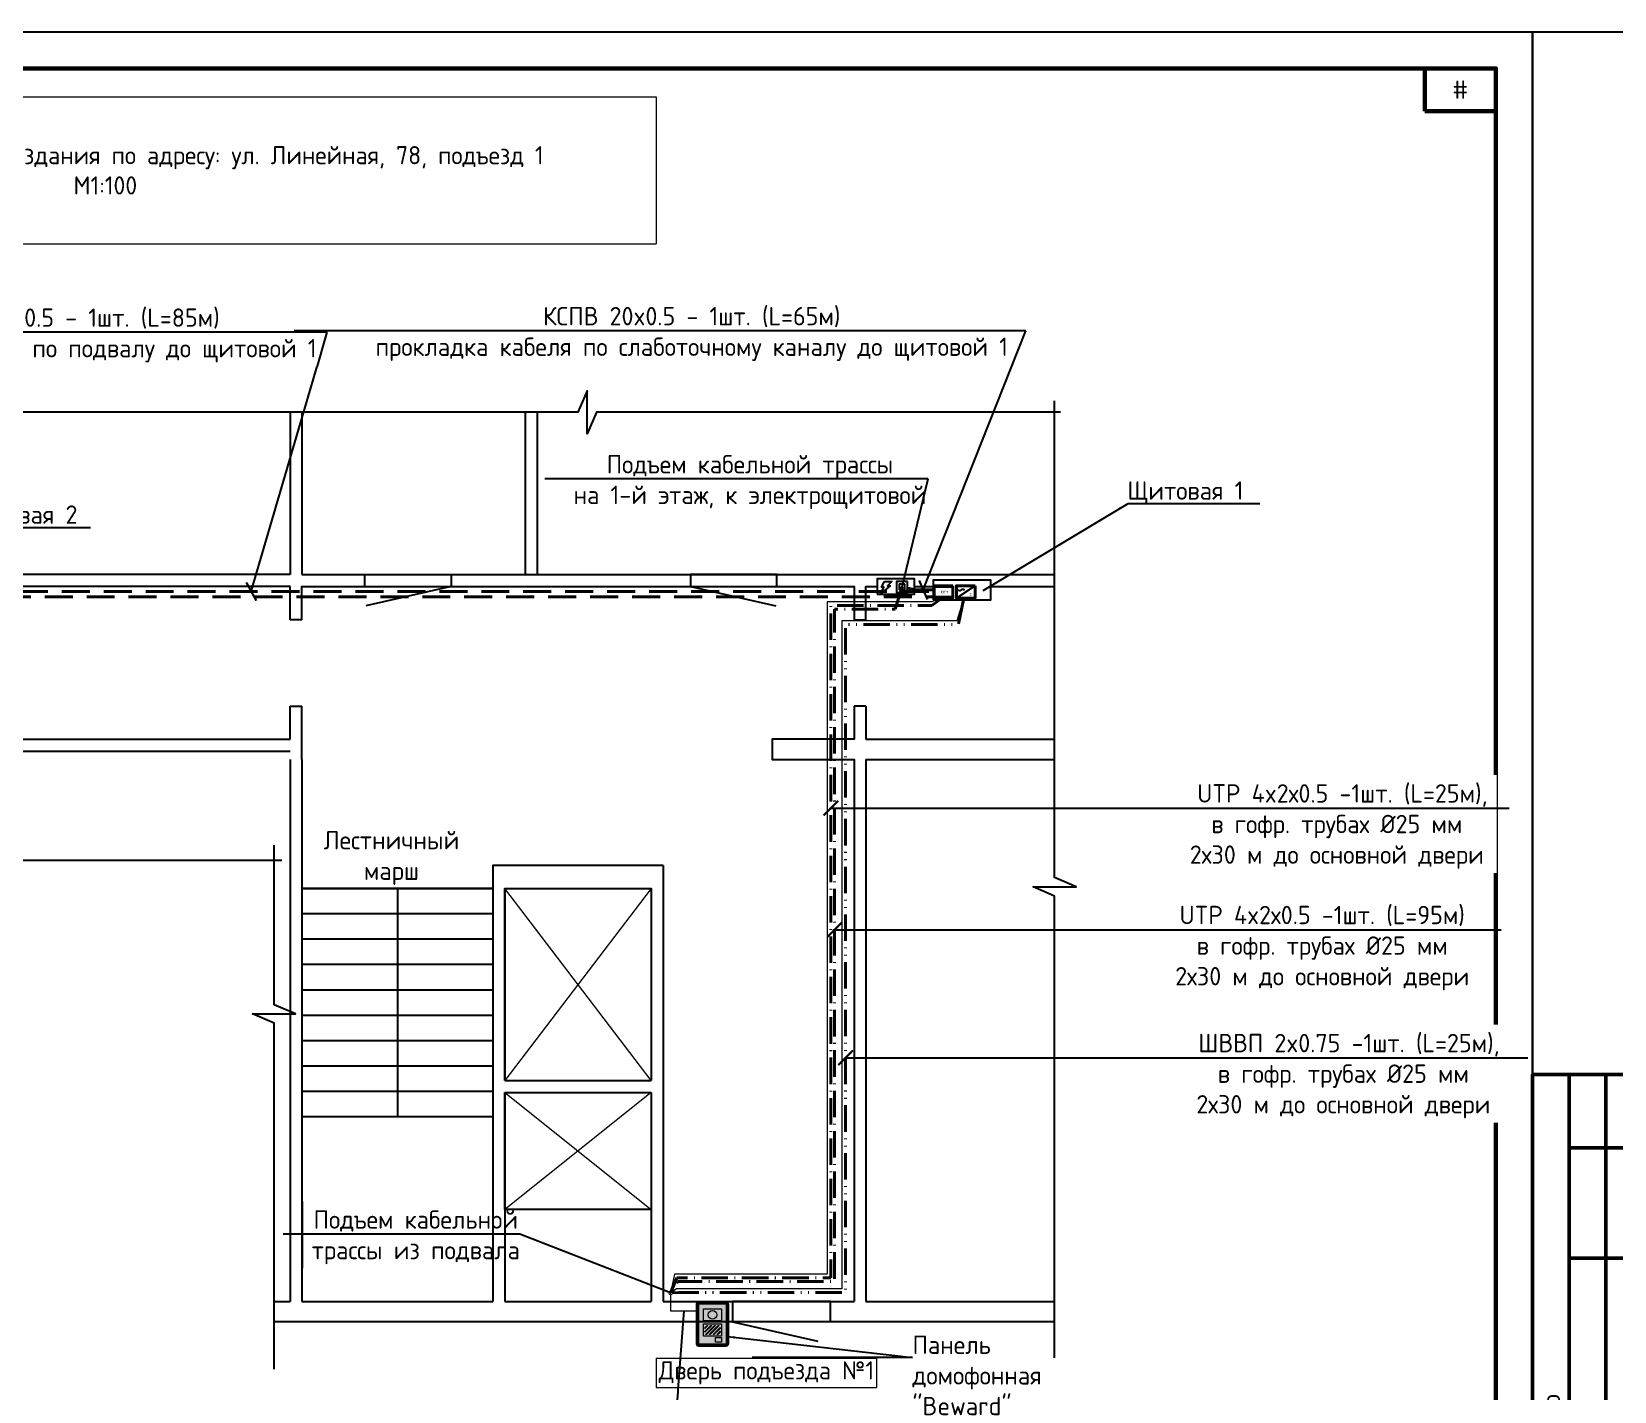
# Model space of a CAD drawing. Header units: millimetres. Extents: x -1818 to 2939, y -1518 to -220.
# Drawn here: x 844.9 to 1060.4, y -405.1 to -219.9 of the extents above; entities that cross this region are included whole.
import ezdxf
from ezdxf import colors
from ezdxf.entities.mleader import LeaderData, LeaderLine
from ezdxf.math import Vec2, Vec3

# ---------------------------------------------------------------- set-up
doc = ezdxf.new("R2010")
doc.units = ezdxf.units.MM
for name, pattern in [('ACAD_ISO10W100', [18, 12, -3, 0, -3]), ('ACAD_ISO12W100', [21, 12, -3, 0, -3, 0, -3]), ('DASHED', [7, 5, -2, 0]), ('штриховая', [19.05, 12.7, -6.35])]:
    doc.linetypes.add(name, pattern=pattern)
for name, color, linetype, lineweight in [('(034) Оформление_0', 7, 'Continuous', 9), ('ВОЛС проектир.', 5, 'DASHED', 50), ('Домофония схемы', 7, 'Continuous', 40), ('Оборудование проектир.', 7, 'Continuous', 50)]:
    doc.layers.add(name, color=color, linetype=linetype, lineweight=lineweight)
for name, color, linetype in [('ВДРС', 7, 'Continuous'), ('Выноски и подписи', 7, 'Continuous'), ('Дополнительные схемы', 7, 'Continuous'), ('Планы', 7, 'Continuous')]:
    doc.layers.add(name, color=color, linetype=linetype)
doc.layers.add('ВЭ', color=7, linetype='Continuous', plot=False)
doc.styles.get("Standard").update_dxf_attribs({"font": 'GOST Common.ttf'})
doc.styles.add('ИЗОКУПЕР', font='isocpeur.ttf')
doc.linetypes.add('Гофра Металлорукав ПНД-труба', pattern='A,0.25,-0.1,[133,ltypeshp.shx,S=0.1,R=0,X=-0.1,Y=0],-0.1,1', length=1.45)

# ---------------------------------------------------------------- blocks, each defined once
blk = doc.blocks.new('_DotSmall')
at = {"color": 0, "linetype": 'ByBlock', "const_width": 0.5}
blk.add_lwpolyline([(-0.0625, 0, 1), (0.0625, 0, 1)], format="xyb", close=True, dxfattribs=at)
blk = doc.blocks.new('*T246')
at = {"lineweight": 60, "transparency": 16777216}
for p, q in [((0, 0), (9.69, 0)), ((0, 0), (0, -5.814)), ((9.69, 0), (9.69, -5.814)), ((0, -5.814), (9.69, -5.814))]:
    blk.add_line(p, q, dxfattribs=at)
at = {"color": 0, "transparency": 16777216, "insert": (4.845, -2.907), "char_height": 2.5, "width": 9.69, "attachment_point": 5}
blk.add_mtext('#', dxfattribs=at)
blk = doc.blocks.new('*U244')
at = {"layer": '(034) Оформление_0'}
blk.add_lwpolyline([(420, 297), (0, 297), (0, 0), (420, 0)], close=True, dxfattribs=at)
at = {"layer": '(034) Оформление_0', "lineweight": 60}
blk.add_lwpolyline([(415, 5), (415, 292), (20, 292), (20, 5)], close=True, dxfattribs=at)
blk.add_blockref('*T246', (405.31, 292))
blk = doc.blocks.new('*T238')
at = {"layer": '(034) Оформление_0', "color": 0, "lineweight": 50, "transparency": 16777216}
for p, q in [((0, 0), (0, 65)), ((0, 65), (20, 65)), ((5, 0), (5, 65)), ((10, 0), (10, 65)), ((15, 0), (15, 65)), ((20, 0), (20, 65)), ((5, 55), (20, 55)), ((5, 40), (20, 40)), ((5, 20), (20, 20)), ((0, 0), (20, 0))]:
    blk.add_line(p, q, dxfattribs=at)
at = {"layer": '(034) Оформление_0', "color": 0, "transparency": 16777216, "insert": (2.5, 2), "char_height": 2.5, "width": 61, "attachment_point": 4, "rotation": 90}
blk.add_mtext('Согласованно', dxfattribs=at)
blk = doc.blocks.new('*U237')
at = {"layer": '(034) Оформление_0'}
blk.add_lwpolyline([(420, 297), (0, 297), (0, 0), (420, 0)], close=True, dxfattribs=at)
blk.add_blockref('*T238', (0, 90))
blk = doc.blocks.new('План_силовой.канал')
blk.add_lwpolyline([(-3.92, 1.24), (-2.29, 1.24), (-3.24, 0.27), (-2.62, 0.27), (-4.73, -1.5), (-4.04, -0.08), (-4.56, -0.08), (-3.92, 1.24)])
at = {"layer": 'ВДРС'}
for points in [[(1.22, 1.22), (-1.23, 1.22), (-1.23, -1.23), (1.22, -1.23)], [(0.61, 0.61), (-0.61, 0.61), (-0.61, -0.61), (0.61, -0.61)]]:
    blk.add_lwpolyline(points, close=True, dxfattribs=at)
blk = doc.blocks.new('*U233')
h = blk.add_hatch(color=255)
h.dxf.hatch_style = 1
edge = h.paths.add_edge_path()
edge.add_line((0.21, 5.56), (3.91, 5.56))
edge.add_arc((3.91, 5.36), 0.206, 0, 90, ccw=False)
edge.add_line((4.12, 5.36), (4.12, 0))
edge.add_arc((3.91, 0), 0.206, -90, 0, ccw=False)
edge.add_line((3.91, -0.21), (0.21, -0.21))
edge.add_arc((0.21, 0), 0.206, 180, 270, ccw=False)
edge.add_line((0, 0), (0, 5.36))
edge.add_arc((0.21, 5.36), 0.206, 90, 180, ccw=False)
h = blk.add_hatch(color=255)
h.dxf.hatch_style = 1
edge = h.paths.add_edge_path()
edge.add_line((0.21, 5.56), (3.91, 5.56))
edge.add_arc((3.91, 5.36), 0.206, 0, 90, ccw=False)
edge.add_line((4.12, 5.36), (4.12, 0))
edge.add_arc((3.91, 0), 0.206, -90, 0, ccw=False)
edge.add_line((3.91, -0.21), (0.21, -0.21))
edge.add_arc((0.21, 0), 0.206, 180, 270, ccw=False)
edge.add_line((0, 0), (0, 5.36))
edge.add_arc((0.21, 5.36), 0.206, 90, 180, ccw=False)
at = {"layer": 'Оборудование проектир.', "lineweight": 9}
for p, q in [((1.03, 2.17), (1.33, 2.47)), ((1.03, 1.66), (1.84, 2.47)), ((1.03, 1.54), (1.96, 2.47)), ((1.03, 2.05), (1.45, 2.47)), ((1.12, 1.24), (2.35, 2.47)), ((1.23, 1.24), (2.47, 2.47)), ((1.63, 1.24), (2.86, 2.47)), ((1.74, 1.24), (2.98, 2.47)), ((2.14, 1.24), (3.09, 2.19)), ((2.25, 1.24), (3.09, 2.07)), ((2.65, 1.24), (3.09, 1.68)), ((2.76, 1.24), (3.09, 1.56))]:
    blk.add_line(p, q, dxfattribs=at)
at = {"layer": 'Оборудование проектир.'}
blk.add_lwpolyline([(0.21, 5.56), (3.91, 5.56, -0.414214), (4.12, 5.36), (4.12, 0, -0.414214), (3.91, -0.21), (0.21, -0.21, -0.414214), (0, 0), (0, 5.36, -0.414214)], format="xyb", close=True, dxfattribs=at)
at = {"layer": 'Оборудование проектир.', "lineweight": 9}
for points in [[(0.82, 4.74), (3.3, 4.74), (3.3, 3.09), (0.82, 3.09)], [(0.82, 2.68), (3.3, 2.68), (3.3, 1.03), (0.82, 1.03)], [(2.47, 0.82), (3.3, 0.82), (3.3, 0.21), (2.47, 0.21)]]:
    blk.add_lwpolyline(points, close=True, dxfattribs=at)
for points in [[(1.03, 2.05), (1.03, 2.17)], [(1.33, 2.47), (1.45, 2.47)], [(1.84, 2.47), (1.96, 2.47)], [(2.35, 2.47), (2.47, 2.47)], [(2.86, 2.47), (2.98, 2.47)], [(3.09, 2.19), (3.09, 2.07)], [(1.03, 1.54), (1.03, 1.66)], [(1.23, 1.24), (1.12, 1.24)], [(1.74, 1.24), (1.63, 1.24)], [(2.25, 1.24), (2.14, 1.24)], [(2.76, 1.24), (2.65, 1.24)], [(3.09, 1.68), (3.09, 1.56)]]:
    blk.add_lwpolyline(points, dxfattribs=at)
blk.add_circle((2.06, 3.91), 0.583, dxfattribs=at)
at = {"oblique": 15, "flags": 3}
for tag, p in [('ID', (17.08, 2.75)), ('БАЗОВАЯ_РАСЦЕНКА', (17.17, -0.69)), ('ЕД.ИЗМ', (17.03, -4.14)), ('КОЛИЧЕСТВО', (16.94, -8.43))]:
    blk.add_attdef(tag, p, '', height=2.5, dxfattribs=at)
blk = doc.blocks.new('*T247')
at = {"layer": 'Defpoints', "color": 8, "linetype": 'ByBlock', "lineweight": 0, "transparency": 16777216}
for p, q in [((0, 0), (150, 0)), ((0, 0), (0, -20)), ((150, 0), (150, -20)), ((0, -20), (150, -20))]:
    blk.add_line(p, q, dxfattribs=at)
at = {"color": 0, "transparency": 16777216, "insert": (75, -10), "char_height": 2.46944, "width": 150, "attachment_point": 5}
blk.add_mtext('{\\fGOST Common|b0|i0|c0;Фрагмент плана первого этажа здания по адресу: ул. Линейная, 78, подъезд 1^JМ1:100', dxfattribs=at)
blk = doc.blocks.new('*T248')
at = {"layer": 'Defpoints', "color": 8, "linetype": 'ByBlock', "lineweight": 0, "transparency": 16777216}
for p, q in [((0, 0), (30, 0)), ((0, 0), (0, -4)), ((30, 0), (30, -4)), ((0, -4), (30, -4))]:
    blk.add_line(p, q, dxfattribs=at)
at = {"color": 0, "transparency": 16777216, "insert": (15, -2), "char_height": 2.4694, "width": 30, "attachment_point": 5}
blk.add_mtext('{\\fGOST Common|b0|i0|c0;Дверь подъезда №1', dxfattribs=at)
blk = doc.blocks.new('Домофония_ККМ1')
at = {"layer": 'Домофония схемы', "linetype": 'Continuous', "ltscale": 5}
blk.add_lwpolyline([(13.7, 9.1), (0, 9.1), (0, 0), (13.7, 0)], close=True, dxfattribs=at)
at = {"layer": 'Дополнительные схемы', "linetype": 'Continuous', "ltscale": 5}
for p, q in [((13.7, 8.1), (0, 8.1)), ((13.7, 1), (0, 1))]:
    blk.add_line(p, q, dxfattribs=at)
at = {"layer": 'Выноски и подписи', "linetype": 'Continuous', "ltscale": 5, "insert": (4.7, 5.5), "char_height": 2, "attachment_point": 1}
blk.add_mtext('ККМ', dxfattribs=at)
at = {"layer": 'Выноски и подписи', "flags": 3}
for tag, p in [('БАЗОВАЯ_РАСЦЕНКА', (21.4, 0.7)), ('ID', (21.8, 4.5)), ('ЕД.ИЗМ', (21.2, -2.8)), ('КОЛИЧЕСТВО', (21.4, -6.4))]:
    blk.add_attdef(tag, p, '', height=2.5, dxfattribs=at)
blk = doc.blocks.new('Домофония_блок_12В1')
at = {"layer": 'Домофония схемы', "linetype": 'Continuous', "ltscale": 5}
blk.add_lwpolyline([(13.7, 9.1), (0, 9.1), (0, 0), (13.7, 0)], close=True, dxfattribs=at)
at = {"layer": 'Дополнительные схемы', "linetype": 'Continuous', "ltscale": 5}
blk.add_line((13.7, 9.1), (0, 0), dxfattribs=at)
for centre, radius, start, end in [((2.6, 7), 1.5, 201.9645, 318.3794), ((4.7, 4.9), 1.49, 25.7546, 131.4487)]:
    blk.add_arc(centre, radius, start, end, dxfattribs=at)
at = {"oblique": 15, "flags": 3}
for tag, p in [('ЕД.ИЗМ', (19.1, 0.1)), ('БАЗОВАЯ_РАСЦЕНКА', (19.3, 3.5)), ('ID', (19.7, 7)), ('КОЛИЧЕСТВО', (18.9, -3.3))]:
    blk.add_attdef(tag, p, '', height=2.5, dxfattribs=at)
at = {"layer": 'Выноски и подписи', "linetype": 'Continuous', "ltscale": 5, "insert": (9.6, 4.1), "char_height": 2.5, "width": 3.02, "attachment_point": 1, "style": 'ИЗОКУПЕР'}
blk.add_mtext('%%P', dxfattribs=at)
blk = doc.blocks.new('_None')
blk = doc.blocks.new('_ArchTick')
at = {"color": 0, "const_width": 0.15}
blk.add_lwpolyline([(-0.5, -0.5), (0.5, 0.5)], dxfattribs=at)

msp = doc.modelspace()

# ---------------------------------------------------------------- linework, layer by layer
for points in [[(880.04, -271.74), (880.04, -293.84)], [(881.67, -271.74), (881.67, -293.84)], [(956.86, -311.74), (956.86, -316.24), (945.7, -316.24), (945.7, -319.01), (956.86, -319.01), (956.86, -392.82)]]:
    msp.add_lwpolyline(points)
at = {"layer": 'ВЭ'}
msp.add_lwpolyline([(1049.28, -219.91), (1469.28, -219.91), (1469.28, -516.91), (1049.28, -516.91)], close=True, dxfattribs=at)
at = {"layer": 'Планы'}
for points in [[(984.98, -271.74), (921.77, -271.74), (920.52, -274.67), (920.52, -271.74), (920.52, -268.82), (919.26, -271.74), (722.71, -271.74)], [(984.18, -400.51), (984.18, -337.63), (981.25, -336.37), (984.18, -336.37), (987.1, -336.37), (984.18, -335.11), (984.18, -270.19)], [(890.24, -295.47), (890.24, -293.84), (901.97, -293.84), (901.97, -295.47), (890.38, -298.12)], [(946.34, -295.47), (946.34, -293.84), (934.61, -293.84), (934.61, -295.47), (946.2, -298.12)], [(881.67, -300.01), (881.67, -295.47), (956.86, -295.47), (956.86, -300.01), (958.48, -300.01), (958.48, -295.47), (960, -295.47)], [(881.67, -300.01), (880.04, -300.01)], [(880.04, -311.74), (881.67, -311.74)], [(958.48, -311.74), (956.86, -311.74)], [(878.94, -332.8), (809.97, -332.8), (808.72, -335.73), (808.72, -332.8), (808.72, -329.88), (807.46, -332.8), (722.71, -332.8)], [(953.68, -395.58), (953.68, -392.82), (940.32, -392.82), (940.32, -395.58), (951.91, -398.23)]]:
    msp.add_lwpolyline(points, dxfattribs=at)
at = {"layer": 'Планы', "ltscale": 0.3}
for points in [[(912.13, -293.84), (912.13, -271.74)], [(913.76, -293.84), (913.76, -271.74)], [(880.04, -293.84), (823.12, -293.84)], [(881.67, -293.84), (945.85, -293.84)], [(944.87, -293.84), (984.18, -293.84)], [(880.04, -295.47), (839.87, -295.47)], [(880.04, -300.01), (880.04, -295.47)], [(975.49, -295.47), (984.18, -295.47)], [(880.04, -316.24), (880.04, -311.74)], [(881.67, -319.01), (881.67, -311.74)], [(956.86, -311.74), (956.86, -316.24)], [(958.48, -311.74), (958.48, -316.24)], [(823.08, -316.24), (880.04, -316.24)], [(958.48, -316.24), (984.18, -316.24)], [(823.08, -317.87), (880.04, -317.87)], [(958.48, -319.01), (958.48, -392.82)], [(958.48, -319.01), (984.18, -319.01)], [(881.67, -336.59), (907.67, -336.59)], [(909.29, -336.59), (909.29, -362.72)], [(909.29, -362.72), (909.29, -336.59), (929.23, -336.59), (929.23, -362.72)], [(929.23, -336.59), (929.23, -362.72)], [(909.29, -362.72), (929.23, -362.72)], [(909.29, -364.35), (929.23, -364.35)], [(909.29, -364.35), (929.23, -364.35)], [(958.48, -392.82), (984.18, -392.82)]]:
    msp.add_lwpolyline(points, dxfattribs=at)
msp.add_lwpolyline([(960, -296.51), (965.12, -296.51), (965.12, -294.42), (960, -294.42)], close=True, dxfattribs=at)
at = {"layer": 'Планы', "ltscale": 5}
for points in [[(907.67, -336.59), (881.67, -336.59)], [(894.67, -336.59), (894.67, -367.7)], [(907.67, -340.05), (881.67, -340.05)], [(907.67, -343.5), (881.67, -343.5)], [(907.67, -346.96), (881.67, -346.96)], [(907.67, -350.42), (881.67, -350.42)], [(907.67, -353.87), (881.67, -353.87)], [(907.67, -357.33), (881.67, -357.33)], [(907.67, -360.78), (881.67, -360.78)], [(907.67, -364.24), (881.67, -364.24)], [(907.67, -367.7), (881.67, -367.7)]]:
    msp.add_lwpolyline(points, dxfattribs=at)
at = {"layer": 'Планы', "lineweight": 0, "ltscale": 5}
for points in [[(929.23, -336.59), (909.29, -362.72)], [(929.23, -362.72), (909.29, -336.59)]]:
    msp.add_lwpolyline(points, dxfattribs=at)

# ---------------------------------------------------------------- block references
at = {"layer": '(034) Оформление_0'}
msp.add_blockref('*U237', (1049.28, -516.91), dxfattribs=at)
for name, p in [('*T247', (779.89, -228.79)), ('*U233', (935.52, -398.57))]:
    msp.add_blockref(name, p)
at = {"xscale": 0.1846424766416944, "yscale": 0.1846424766416944, "zscale": 0.1846424766416944}
msp.add_blockref('Домофония_ККМ1', (967.78, -297.04), dxfattribs=at)
at = {"layer": 'Планы'}
for name, p, xscale, yscale, zscale in [('План_силовой.канал', (963.4, -295.52), 0.6083677860268419, 0.6083677860268419, 0.6083677860268419), ('Домофония_блок_12В1', (970.81, -297.04), 0.1846424766416944, 0.1846424766416944, 0.1846424766416944)]:
    msp.add_blockref(name, p, dxfattribs=dict(at, xscale=xscale, yscale=yscale, zscale=zscale))

# ---------------------------------------------------------------- texts
at = {"layer": '(034) Оформление_0', "insert": (893.86, -332.43), "char_height": 2.5, "width": 27.625, "attachment_point": 5}
msp.add_mtext('Лестничный\\Pмарш', dxfattribs=at)

# ---------------------------------------------------------------- leaders
at = {"layer": '(034) Оформление_0', "linetype": 'Continuous', "ltscale": 5}
ml = msp.add_multileader_mtext('Standard', dxfattribs=at)
ml.set_content('Подъем кабельной\\Pтрассы из подвала', color=256)
ml.set_leader_properties()
ml.set_arrow_properties(name='DOTSMALL')
ml.build(insert=Vec2(0, 0))
ml.multileader.update_dxf_attribs({"text_left_attachment_type": 6, "text_right_attachment_type": 6, "dogleg_length": 0, "arrow_head_size": 0})
ctx = ml.context
ctx.base_point, ctx.char_height, ctx.arrow_head_size, ctx.landing_gap_size, ctx.plane_origin = Vec3(883, -383.67), 2.5, 0, 0, Vec3(935.77, -386.59)
ctx.left_attachment, ctx.right_attachment, ctx.text_align_type = 6, 6, 1
notes = []
notes.append((ctx, [(1, (1, 1, 0), (911.34, -383.67), (-1, 0), 0, [(0, [(931.88, -391.66)], 0, [])])]))
ctx.mtext.insert, ctx.mtext.alignment, ctx.mtext.flow_direction = Vec3(897.17, -380.42), 2, 5
ctx.mtext.has_bg_fill, ctx.mtext.bg_color, ctx.mtext.bg_scale_factor, ctx.mtext.bg_transparency, ctx.mtext.use_window_bg_color = 1, -1027028792, 1.5, 0, 1
for ctx, leaders in notes:
    for number, flags, end, landing, length, lines in leaders:
        leader = LeaderData()
        leader.index, (leader.has_last_leader_line, leader.has_dogleg_vector, leader.attachment_direction) = number, flags
        leader.last_leader_point, leader.dogleg_vector, leader.dogleg_length = Vec3(end), Vec3(landing), length
        for number, points, colour, breaks in lines:
            line = LeaderLine()
            line.index, line.vertices, line.color, line.breaks = number, Vec3.list(points), colors.encode_raw_color(colour), breaks
            leader.lines.append(line)
        ctx.leaders.append(leader)

# ---------------------------------------------------------------- next in the draw order: linework, layer by layer
at = {"layer": 'ВОЛС проектир.', "color": 7, "linetype": 'Гофра Металлорукав ПНД-труба', "lineweight": 20, "ltscale": 3, "flags": 128}
msp.add_lwpolyline([(931.88, -391.66), (931.88, -394.1), (935.52, -394.1)], dxfattribs=at)
at = {"layer": 'ВЭ'}
msp.add_lwpolyline([(629.28, -219.91), (1049.28, -219.91), (1049.28, -516.91), (629.28, -516.91)], close=True, dxfattribs=at)
at = {"layer": 'Планы', "ltscale": 0.3}
for points in [[(880.04, -319.01), (880.04, -392.82)], [(881.67, -319.01), (881.67, -392.82)], [(930.86, -333.47), (907.67, -333.47), (907.67, -392.82)], [(930.86, -333.47), (930.86, -392.82)], [(909.29, -364.35), (909.29, -380.31)], [(909.29, -364.35), (909.29, -392.82)], [(929.23, -364.35), (929.23, -380.31), (909.29, -380.31), (909.29, -364.35)], [(929.23, -364.35), (929.23, -392.82)], [(929.23, -364.35), (929.23, -380.31)], [(877.87, -392.82), (880.04, -392.82)], [(881.67, -392.82), (905.35, -392.82)], [(905.35, -392.82), (907.67, -392.82)], [(909.29, -392.82), (929.23, -392.82)], [(930.86, -392.82), (956.86, -392.82)], [(905.35, -395.58), (880.04, -395.58), (877.87, -395.58)], [(909.29, -395.58), (905.35, -395.58)], [(984.18, -395.58), (909.29, -395.58)]]:
    msp.add_lwpolyline(points, dxfattribs=at)
at = {"layer": 'Планы'}
msp.add_lwpolyline([(877.87, -402.04), (877.87, -354.94), (874.94, -353.68), (877.87, -353.68), (880.8, -353.68), (877.87, -352.42), (877.87, -330.7)], dxfattribs=at)
at = {"layer": 'Планы', "lineweight": 0, "ltscale": 5}
for points in [[(929.23, -364.35), (909.29, -380.31)], [(909.29, -364.35), (929.23, -380.31)]]:
    msp.add_lwpolyline(points, dxfattribs=at)

# ---------------------------------------------------------------- next in the draw order: block references
at = {"layer": '(034) Оформление_0'}
msp.add_blockref('*U244', (629.28, -516.91), dxfattribs=at)

# ---------------------------------------------------------------- next in the draw order: leaders
at = {"layer": '(034) Оформление_0', "linetype": 'Continuous', "ltscale": 5}
ml = msp.add_multileader_mtext('Standard', dxfattribs=at)
ml.set_content('Подъем кабельной трассы\\Pна 1-й этаж, к электрощитовой', color=256)
ml.set_leader_properties()
ml.build(insert=Vec2(0, 0))
ml.multileader.update_dxf_attribs({"text_left_attachment_type": 6, "text_right_attachment_type": 6, "dogleg_length": 0, "arrow_head_size": 0})
ctx = ml.context
ctx.base_point, ctx.char_height, ctx.arrow_head_size, ctx.landing_gap_size, ctx.plane_origin = Vec3(918.41, -280.82), 2.5, 0, 0, Vec3(967.29, -290.46)
ctx.left_attachment, ctx.right_attachment, ctx.text_align_type = 6, 6, 1
notes = []
notes.append((ctx, [(1, (1, 1, 0), (966.96, -280.82), (-1, 0), 0, [(0, [(963.4, -295.52)], 0, [])])]))
ctx.mtext.insert, ctx.mtext.alignment, ctx.mtext.flow_direction = Vec3(942.69, -277.57), 2, 5
ctx.mtext.has_bg_fill, ctx.mtext.bg_color, ctx.mtext.bg_scale_factor, ctx.mtext.bg_transparency, ctx.mtext.use_window_bg_color = 1, -1027028792, 1.5, 0, 1
ml = msp.add_multileader_mtext('Standard', dxfattribs=at)
ml.set_content('Щитовая 2', color=256)
ml.set_leader_properties()
ml.build(insert=Vec2(0, 0))
ml.multileader.update_dxf_attribs({"text_left_attachment_type": 6, "text_right_attachment_type": 6, "dogleg_length": 0, "arrow_head_size": 0})
ctx = ml.context
ctx.base_point, ctx.char_height, ctx.arrow_head_size, ctx.landing_gap_size, ctx.plane_origin = Vec3(834.92, -287.42), 2.5, 0, 0, Vec3(851.09, -264.98)
ctx.left_attachment, ctx.right_attachment, ctx.text_align_type = 6, 6, 1
notes.append((ctx, [(0, (1, 1, 0), (834.92, -287.42), (1, 0), 0, [(0, [(830.92, -295.47)], 0, [])])]))
ctx.mtext.insert, ctx.mtext.alignment, ctx.mtext.flow_direction = Vec3(842.97, -284.42), 2, 5
ctx.mtext.has_bg_fill, ctx.mtext.bg_color, ctx.mtext.bg_scale_factor, ctx.mtext.bg_transparency, ctx.mtext.use_window_bg_color = 1, -1027028792, 1.5, 0, 1
ml = msp.add_multileader_mtext('Standard', dxfattribs=at)
ml.set_content('Панель\\Pдомофонная\\P"Beward"', color=256)
ml.set_leader_properties()
ml.build(insert=Vec2(0, 0))
ml.multileader.update_dxf_attribs({"text_left_attachment_type": 6, "text_right_attachment_type": 6, "dogleg_length": 0, "arrow_head_size": 0})
ctx = ml.context
ctx.base_point, ctx.char_height, ctx.arrow_head_size, ctx.landing_gap_size, ctx.plane_origin = Vec3(964.82, -400.48), 2.5, 0, 0, Vec3(940.78, -420.23)
ctx.left_attachment, ctx.right_attachment = 6, 6
notes.append((ctx, [(1, (1, 1, 0), (964.82, -400.48), (1, 0), 0, [(0, [(939.64, -397.62)], 0, [])])]))
ctx.mtext.insert, ctx.mtext.flow_direction = Vec3(964.82, -397.48), 5
ctx.mtext.has_bg_fill, ctx.mtext.bg_color, ctx.mtext.bg_scale_factor, ctx.mtext.bg_transparency, ctx.mtext.use_window_bg_color = 1, -1027028792, 1.5, 0, 1
for ctx, leaders in notes:
    for number, flags, end, landing, length, lines in leaders:
        leader = LeaderData()
        leader.index, (leader.has_last_leader_line, leader.has_dogleg_vector, leader.attachment_direction) = number, flags
        leader.last_leader_point, leader.dogleg_vector, leader.dogleg_length = Vec3(end), Vec3(landing), length
        for number, points, colour, breaks in lines:
            line = LeaderLine()
            line.index, line.vertices, line.color, line.breaks = number, Vec3.list(points), colors.encode_raw_color(colour), breaks
            leader.lines.append(line)
        ctx.leaders.append(leader)

# ---------------------------------------------------------------- next in the draw order: linework, layer by layer
at = {"layer": 'ВОЛС проектир.', "color": 7, "linetype": 'Гофра Металлорукав ПНД-труба', "lineweight": 20, "ltscale": 3, "flags": 128}
for points in [[(971.83, -297.04), (970.87, -300.13), (955.22, -300.13), (955.22, -391.1), (932.7, -391.1), (931.87, -391.68)], [(968.81, -297.04), (967.43, -297.56), (953.22, -297.56), (953.22, -389.1), (932.39, -389.1), (931.88, -391.66)]]:
    msp.add_lwpolyline(points, dxfattribs=at)
at = {"layer": 'Домофония схемы', "color": 5, "linetype": 'штриховая', "ltscale": 0.3, "flags": 128}
for points in [[(763.12, -316.24), (763.12, -314.79), (765.07, -314.79), (765.07, -296.88), (967.78, -296.88)], [(838.15, -295.52), (838.15, -296.15), (967.78, -296.15)], [(967.78, -295.94), (965.23, -295.94), (963.4, -295.52)]]:
    msp.add_lwpolyline(points, dxfattribs=at)
at = {"layer": 'Домофония схемы', "color": 3, "linetype": 'ACAD_ISO10W100', "ltscale": 0.3, "flags": 128}
for points in [[(963.4, -295.52), (962.48, -298.56), (954.22, -298.56), (954.22, -390.1), (932.88, -390.1), (931.88, -391.66)], [(968.81, -297.04), (967.47, -298.06), (953.72, -298.06), (953.72, -389.6), (932.72, -389.6), (931.88, -391.66)]]:
    msp.add_lwpolyline(points, dxfattribs=at)
at = {"layer": 'Домофония схемы', "color": 6, "linetype": 'ACAD_ISO12W100', "ltscale": 0.3, "flags": 128}
msp.add_lwpolyline([(971.83, -297.04), (971.06, -300.63), (955.72, -300.63), (955.72, -391.6), (933.02, -391.6), (931.88, -391.66)], dxfattribs=at)
at = {"layer": 'Планы', "ltscale": 0.3}
msp.add_lwpolyline([(967.66, -297.28), (975.49, -297.28), (975.49, -294.61), (967.66, -294.61)], close=True, dxfattribs=at)
msp.add_lwpolyline([(965.12, -295.47), (967.66, -295.47)], dxfattribs=at)

# ---------------------------------------------------------------- next in the draw order: block references
msp.add_blockref('*T248', (929.93, -400.55))

# ---------------------------------------------------------------- next in the draw order: leaders
at = {"layer": '(034) Оформление_0', "linetype": 'Continuous', "ltscale": 5}
ml = msp.add_multileader_mtext('Standard', dxfattribs=at)
ml.set_content('Щитовая 1', color=256)
ml.set_leader_properties()
ml.build(insert=Vec2(0, 0))
ml.multileader.update_dxf_attribs({"text_left_attachment_type": 6, "text_right_attachment_type": 6, "dogleg_length": 0, "arrow_head_size": 0})
ctx = ml.context
ctx.base_point, ctx.char_height, ctx.arrow_head_size, ctx.landing_gap_size, ctx.plane_origin = Vec3(994.2, -284.15), 2.5, 0, 0, Vec3(990.84, -265.08)
ctx.left_attachment, ctx.right_attachment, ctx.text_align_type = 6, 6, 1
notes = []
notes.append((ctx, [(0, (1, 1, 0), (994.2, -284.15), (1, 0), 0, [(0, [(974.44, -296.02)], 0, [])])]))
ctx.mtext.insert, ctx.mtext.alignment, ctx.mtext.flow_direction = Vec3(1002, -281.15), 2, 5
ctx.mtext.has_bg_fill, ctx.mtext.bg_color, ctx.mtext.bg_scale_factor, ctx.mtext.bg_transparency, ctx.mtext.use_window_bg_color = 1, -1027028792, 1.5, 0, 1
at = {"layer": 'Выноски и подписи', "linetype": 'Continuous', "ltscale": 5}
ml = msp.add_multileader_mtext('Standard', dxfattribs=at)
ml.set_content('КСПВ 20x0.5 - 1шт. (L=85м)\\P\\pxqc;прокладка кабеля по подвалу до щитовой 1 ', color=256)
ml.set_leader_properties()
ml.set_arrow_properties(name='ARCHTICK')
ml.build(insert=Vec2(0, 0))
ml.multileader.update_dxf_attribs({"text_left_attachment_type": 6, "text_right_attachment_type": 6, "dogleg_length": 2, "arrow_head_size": 2})
ctx = ml.context
ctx.base_point, ctx.char_height, ctx.arrow_head_size, ctx.landing_gap_size, ctx.plane_origin = Vec3(817.23, -260.85), 2.5, 2, 0, Vec3(906.86, -289.09)
ctx.left_attachment, ctx.right_attachment, ctx.text_align_type = 6, 6, 1
notes.append((ctx, [(0, (1, 1, 0), (885.12, -260.85), (-1, 0), 2, [(0, [(874.77, -296.15)], 0, [])])]))
ctx.mtext.insert, ctx.mtext.alignment, ctx.mtext.flow_direction = Vec3(850.18, -257.6), 2, 5
ctx.mtext.has_bg_fill, ctx.mtext.bg_color, ctx.mtext.bg_scale_factor, ctx.mtext.bg_transparency, ctx.mtext.use_window_bg_color = 1, -1027028792, 1.5, 0, 1
ml = msp.add_multileader_mtext('Standard', dxfattribs=at)
ml.set_content(' UTP 4x2х0.5 -1шт. (L=25м),\\Pв гофр. трубах {\\fGOST Common|b0|i0|c0|p34;%%C}25 мм \\P2х30 м до основной двери', color=256)
ml.set_leader_properties()
ml.set_arrow_properties(name='ARCHTICK')
ml.build(insert=Vec2(0, 0))
ml.multileader.update_dxf_attribs({"text_left_attachment_type": 6, "text_right_attachment_type": 6, "dogleg_length": 0, "arrow_head_size": 2})
ctx = ml.context
ctx.base_point, ctx.char_height, ctx.arrow_head_size, ctx.landing_gap_size, ctx.plane_origin = Vec3(1002.22, -325.64), 2.5, 2, 0, Vec3(1060.2, -325.11)
ctx.left_attachment, ctx.right_attachment, ctx.text_align_type = 6, 6, 1
notes.append((ctx, [(1, (1, 1, 0), (1002.22, -325.64), (1, 0), 0, [(0, [(953.72, -325.64)], 0, [])])]))
ctx.mtext.insert, ctx.mtext.alignment, ctx.mtext.flow_direction = Vec3(1022.62, -322.39), 2, 5
ctx.mtext.has_bg_fill, ctx.mtext.bg_color, ctx.mtext.bg_scale_factor, ctx.mtext.bg_transparency, ctx.mtext.use_window_bg_color = 1, -1027028792, 1.5, 0, 1
ml = msp.add_multileader_mtext('Standard', dxfattribs=at)
ml.set_content(' ШВВП 2x0.75 -1шт., UTP 4x2х0.5 -2шт.\\Pв гофр. трубах %%C25 мм 2х30 м до основной двери', color=256)
ml.set_leader_properties()
ml.set_arrow_properties(name='NONE')
ml.build(insert=Vec2(0, 0))
ml.multileader.update_dxf_attribs({"text_left_attachment_type": 6, "text_right_attachment_type": 6, "dogleg_length": 0, "arrow_head_size": 0.147})
ctx = ml.context
ctx.base_point, ctx.char_height, ctx.arrow_head_size, ctx.landing_gap_size, ctx.plane_origin = Vec3(859.31, -409.59), 2.5, 0.147, 0, Vec3(869.86, -428.46)
ctx.left_attachment, ctx.right_attachment, ctx.text_align_type = 6, 6, 1
notes.append((ctx, [(0, (1, 1, 0), (932.52, -409.59), (-1, 0), 0, [(0, [(933.7, -394.1)], 0, [])])]))
ctx.mtext.insert, ctx.mtext.alignment, ctx.mtext.flow_direction = Vec3(895.92, -406.34), 2, 5
ctx.mtext.has_bg_fill, ctx.mtext.bg_color, ctx.mtext.bg_scale_factor, ctx.mtext.bg_transparency, ctx.mtext.use_window_bg_color = 1, -1027028792, 1.5, 0, 1
for ctx, leaders in notes:
    for number, flags, end, landing, length, lines in leaders:
        leader = LeaderData()
        leader.index, (leader.has_last_leader_line, leader.has_dogleg_vector, leader.attachment_direction) = number, flags
        leader.last_leader_point, leader.dogleg_vector, leader.dogleg_length = Vec3(end), Vec3(landing), length
        for number, points, colour, breaks in lines:
            line = LeaderLine()
            line.index, line.vertices, line.color, line.breaks = number, Vec3.list(points), colors.encode_raw_color(colour), breaks
            leader.lines.append(line)
        ctx.leaders.append(leader)

# ---------------------------------------------------------------- next in the draw order: leaders
ml = msp.add_multileader_mtext('Standard', dxfattribs=at)
ml.set_content('КСПВ 20x0.5 - 1шт. (L=65м)\\P\\pxqc;прокладка кабеля по слаботочному каналу до щитовой 1 ', color=256)
ml.set_leader_properties()
ml.set_arrow_properties(name='ARCHTICK')
ml.build(insert=Vec2(0, 0))
ml.multileader.update_dxf_attribs({"text_left_attachment_type": 6, "text_right_attachment_type": 6, "dogleg_length": 2, "arrow_head_size": 2})
ctx = ml.context
ctx.base_point, ctx.char_height, ctx.arrow_head_size, ctx.landing_gap_size, ctx.plane_origin = Vec3(891.26, -260.65), 2.5, 2, 0, Vec3(998.39, -288.89)
ctx.left_attachment, ctx.right_attachment, ctx.text_align_type = 6, 6, 1
notes = []
notes.append((ctx, [(0, (1, 1, 0), (980.26, -260.65), (-1, 0), 2, [(0, [(966.3, -295.94)], 0, [])])]))
ctx.mtext.insert, ctx.mtext.alignment, ctx.mtext.flow_direction = Vec3(934.76, -257.4), 2, 5
ctx.mtext.has_bg_fill, ctx.mtext.bg_color, ctx.mtext.bg_scale_factor, ctx.mtext.bg_transparency, ctx.mtext.use_window_bg_color = 1, -1027028792, 1.5, 0, 1
ml = msp.add_multileader_mtext('Standard', dxfattribs=at)
ml.set_content(' ШВВП 2x0.75 -1шт. (L=25м),\\Pв гофр. трубах {\\fGOST Common|b0|i0|c0|p34;%%C}25 мм \\P2х30 м до основной двери', color=256)
ml.set_leader_properties()
ml.set_arrow_properties(name='ARCHTICK')
ml.build(insert=Vec2(0, 0))
ml.multileader.update_dxf_attribs({"text_left_attachment_type": 6, "text_right_attachment_type": 6, "dogleg_length": 0, "arrow_head_size": 2})
ctx = ml.context
ctx.base_point, ctx.char_height, ctx.arrow_head_size, ctx.landing_gap_size, ctx.plane_origin = Vec3(1002.86, -359.64), 2.5, 2, 0, Vec3(1048.01, -360.5)
ctx.left_attachment, ctx.right_attachment, ctx.text_align_type = 6, 6, 1
notes.append((ctx, [(1, (1, 1, 0), (1002.86, -359.64), (1, 0), 0, [(0, [(955.72, -359.64)], 0, [])])]))
ctx.mtext.insert, ctx.mtext.alignment, ctx.mtext.flow_direction = Vec3(1023.51, -356.39), 2, 5
ctx.mtext.has_bg_fill, ctx.mtext.bg_color, ctx.mtext.bg_scale_factor, ctx.mtext.bg_transparency, ctx.mtext.use_window_bg_color = 1, -1027028792, 1.5, 0, 1
for ctx, leaders in notes:
    for number, flags, end, landing, length, lines in leaders:
        leader = LeaderData()
        leader.index, (leader.has_last_leader_line, leader.has_dogleg_vector, leader.attachment_direction) = number, flags
        leader.last_leader_point, leader.dogleg_vector, leader.dogleg_length = Vec3(end), Vec3(landing), length
        for number, points, colour, breaks in lines:
            line = LeaderLine()
            line.index, line.vertices, line.color, line.breaks = number, Vec3.list(points), colors.encode_raw_color(colour), breaks
            leader.lines.append(line)
        ctx.leaders.append(leader)

# ---------------------------------------------------------------- next in the draw order: leaders
ml = msp.add_multileader_mtext('Standard', dxfattribs=at)
ml.set_content('UTP 4x2х0.5 -1шт. (L=95м)\\Pв гофр. трубах {\\fGOST Common|b0|i0|c0|p34;%%C}25 мм \\P2х30 м до основной двери', color=256)
ml.set_leader_properties()
ml.set_arrow_properties(name='ARCHTICK')
ml.build(insert=Vec2(0, 0))
ml.multileader.update_dxf_attribs({"text_left_attachment_type": 6, "text_right_attachment_type": 6, "dogleg_length": 0, "arrow_head_size": 2})
ctx = ml.context
ctx.base_point, ctx.char_height, ctx.arrow_head_size, ctx.landing_gap_size, ctx.plane_origin = Vec3(1001.22, -342.2), 2.5, 2, 0, Vec3(1059.2, -341.67)
ctx.left_attachment, ctx.right_attachment, ctx.text_align_type = 6, 6, 1
notes = []
notes.append((ctx, [(1, (1, 1, 0), (1001.22, -342.2), (1, 0), 0, [(0, [(954.22, -342.2)], 0, [])])]))
ctx.mtext.insert, ctx.mtext.alignment, ctx.mtext.flow_direction = Vec3(1020.63, -338.95), 2, 5
ctx.mtext.has_bg_fill, ctx.mtext.bg_color, ctx.mtext.bg_scale_factor, ctx.mtext.bg_transparency, ctx.mtext.use_window_bg_color = 1, -1027028792, 1.5, 0, 1
for ctx, leaders in notes:
    for number, flags, end, landing, length, lines in leaders:
        leader = LeaderData()
        leader.index, (leader.has_last_leader_line, leader.has_dogleg_vector, leader.attachment_direction) = number, flags
        leader.last_leader_point, leader.dogleg_vector, leader.dogleg_length = Vec3(end), Vec3(landing), length
        for number, points, colour, breaks in lines:
            line = LeaderLine()
            line.index, line.vertices, line.color, line.breaks = number, Vec3.list(points), colors.encode_raw_color(colour), breaks
            leader.lines.append(line)
        ctx.leaders.append(leader)

doc.saveas('drawing.dxf')
